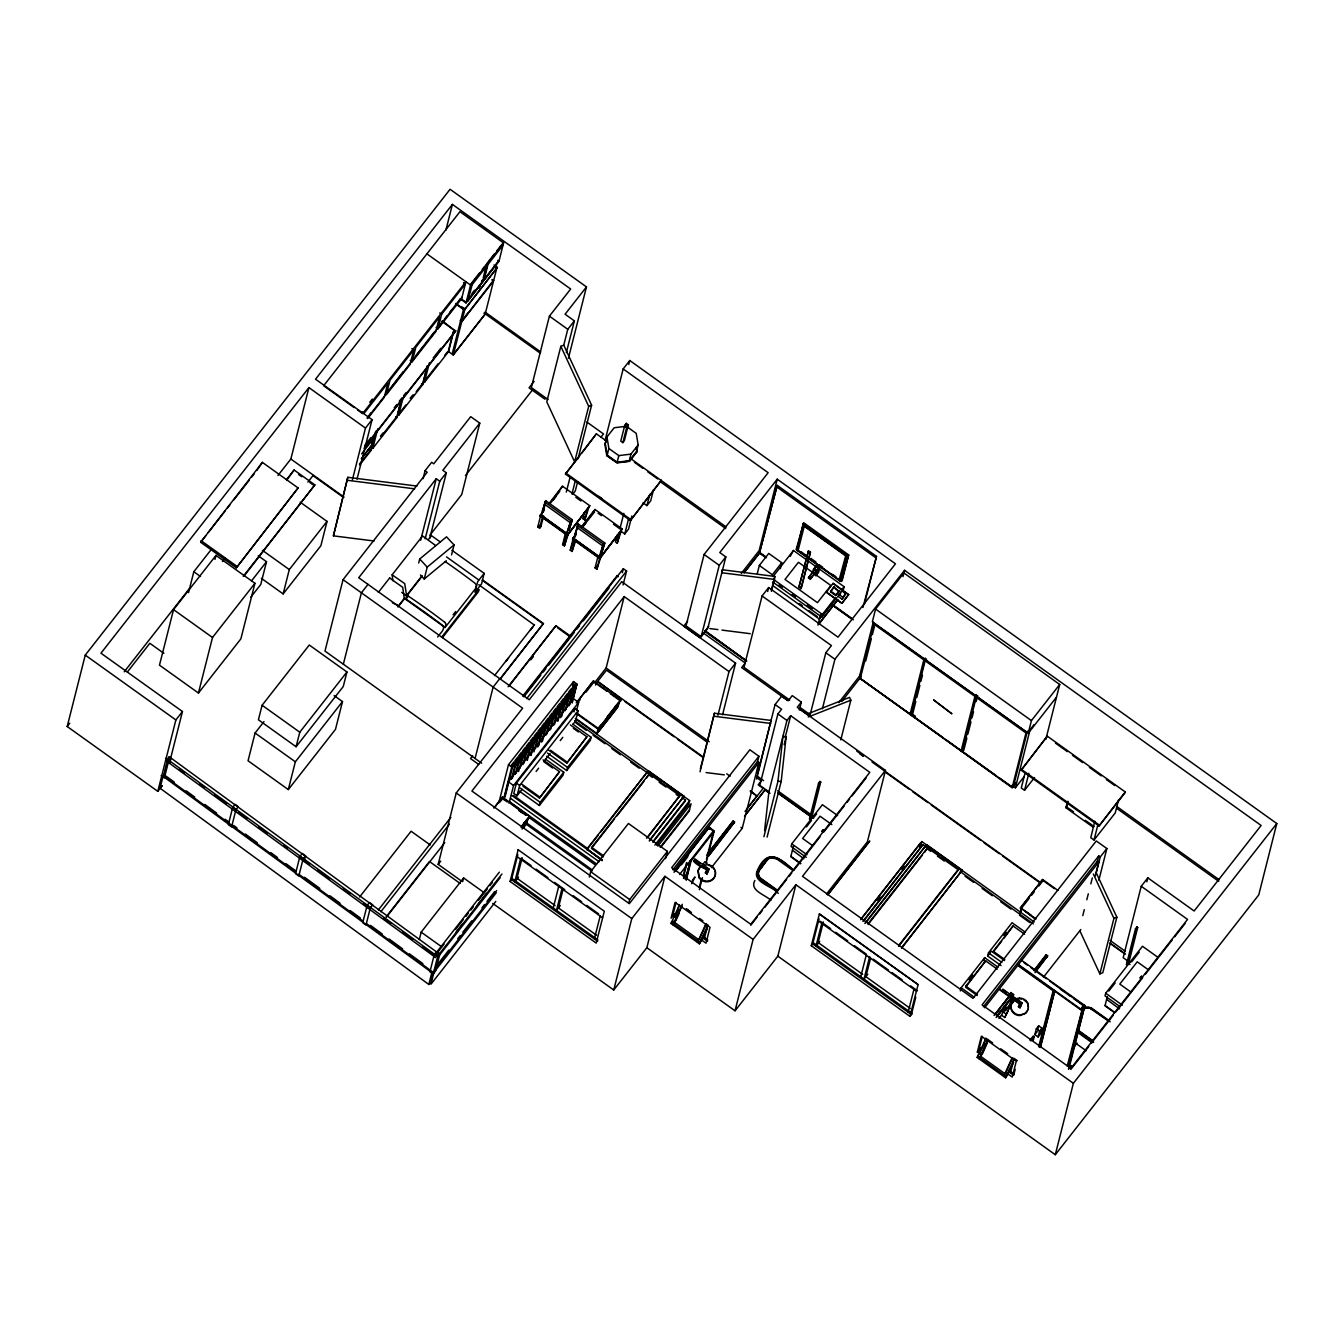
<?xml version="1.0" encoding="UTF-8"?>
<svg xmlns="http://www.w3.org/2000/svg" width="1344" height="1344" viewBox="0 0 1344 1344"><rect width="100%" height="100%" fill="white"/><g stroke="black" fill="none" stroke-linecap="round" stroke-linejoin="round"><path stroke-width="1.5" d="M1028.227 1009.411L1028.261 1004.388M374.102 541.01L333.413 535.853L347.81 477.305L416.976 486.074M333.413 535.853L347.81 477.305M700.039 771.792L714.42 713.244L771.07 720.434L756.672 778.982L757.008 775.958L763.526 780.629M774.463 579.432L774.799 576.425L722.165 569.738L721.829 572.762L774.463 579.432L771.456 591.343M764.602 830.575L768.902 791.851L786.962 720.451L790.675 715.714L869.786 772.33L750.775 924.302L671.664 867.686L758.923 756.269L749.834 749.767L629.311 903.672L471.912 791.045L624.204 596.585L729.002 671.58L717.965 715.226M763.913 836.69L777.974 781.166L782.947 736.327L786.156 736.73L781.166 781.57L767.105 837.094M389.726 578.038L402.713 587.328L404.309 598.937L397.958 607.034M435.506 545.446L422.57 535.954L392.129 574.812L392.885 580.826M162.204 785.736L157.802 791.347L67.2 726.516L85.26 655.116L450.072 189.286L586.471 286.91L568.411 358.31M173.544 609.622L159.482 665.162L198.442 693.034L240.878 638.837L254.94 583.296L215.981 555.425L173.544 609.622L212.503 637.493L198.442 693.034M200.659 542.254L262.366 462.37L298.082 487.939L236.376 567.806L200.659 542.254L205.766 535.718M188.546 592.586L193.822 571.738L211.26 549.478M214.973 559.39L215.981 555.425M157.802 791.347L175.879 719.947L182.465 711.53L100.951 653.184L308.918 387.61L365.467 428.081L352.43 479.657M430.634 982.178L428.82 984.463L160.037 788.222L163.044 776.328L164.858 774.043M167.345 759.192L166.807 761.309L169.26 756.79L438.043 953.03L436.128 955.416L167.345 759.192L169.26 756.79M167.479 760.469L163.666 775.538L295.529 871.802M164.237 774.816L167.11 763.526M169.663 763.375L171.108 757.646L168.756 760.654L164.405 777.857L161.146 775.522M170.419 759.125L182.465 711.53M262.366 462.37L256.855 470.484M236.376 567.806L298.082 487.939M277.939 475.507L290.858 459.026L308.918 387.61M258.216 555.778L266.515 561.725L260.77 584.472L250.807 597.19M244.255 575.753L314.866 484.882L294.084 470.014L287.431 479.237M261.341 578.306L283.147 593.914L289.296 569.587L327.029 521.405L300.199 502.186M232.697 807.391L228.346 824.578L231.588 826.913L235.939 809.726L238.308 806.702L235.049 804.384L232.697 807.391L235.939 809.726M263.995 721.61L255.074 733.018L248.052 760.771L288.305 789.583L335.479 729.372L342.502 701.602L334.118 695.587M262.097 705.247L258.418 719.796L296.083 746.743L343.258 686.532L346.937 671.983L309.271 645.019L262.097 705.247L299.779 732.211L296.083 746.743M327.029 521.405L320.88 545.731L283.147 593.914M357.017 479.17L372.07 419.664L315.521 379.193L452.407 204.389L570.662 289.01L549.41 316.142L531.334 387.559L548.033 399.504M375.564 431.878L371.599 447.535L372.775 448.375L396.9 417.564L401.856 397.992L399.319 401.234M359.705 464.957L371.129 450.358L372.708 444.158L371.532 443.318M362.628 456.809L372.775 443.839L374.354 437.64M376.001 431.122L374.438 437.321L361.654 453.852M386.4 393.322L403.183 371.717M372.775 448.375L377.731 428.803M288.305 789.583L295.344 761.813L342.502 701.602M429.878 535.214L461.714 494.558L479.774 423.158L470.702 416.657L433.759 463.814L431.659 462.302L425.057 470.719L427.174 472.231L343.039 579.667L324.979 651.067L481.639 763.174M400.898 400.848L397.438 414.557L398.597 415.397L422.738 384.586L427.19 366.979M413.75 349.894L410.071 364.442L386.316 394.766L389.995 380.234L413.75 349.894L411.869 348.55M398.597 415.397L403.066 397.774M412.138 361.788L415.817 347.256L439.572 316.932L435.893 331.481L412.138 361.788L410.256 360.444M445.889 230.177L452.407 204.389M343.342 664.205L361.418 592.805L368.004 584.388L529.234 699.754L621.718 581.666L735.588 663.163L722.551 714.739M299.897 856.447L295.546 873.65L298.788 875.969L303.139 858.782L305.508 855.758L302.249 853.44L299.897 856.447L303.139 858.782M427.224 365.921L423.259 381.578L424.435 382.418L448.56 351.607L453.516 332.035M424.435 382.418L429.391 362.846M436.078 327.482L437.959 328.826L441.638 314.278L465.394 283.954L463.512 282.61M438.766 327.583L441.907 322.459M304.046 861.504L305.508 855.758M459.984 299.208L460.555 299.93L459.984 299.208L449.618 312.598M448.493 350.515L453.23 331.75M442.21 320.712L455.65 331.279L363.989 448.325M460.572 320.863L452.29 353.606L453.466 354.446L485.15 313.992L483.974 313.152M461.328 321.602L460.236 320.443L461.748 321.703L493.433 281.232L492.257 280.392M455.851 304.013L464.251 310.027L497.381 267.389L494.021 264.986M461.009 299.342L466.032 302.938L470.551 285.079L503.563 242.928L459.934 211.697L323.635 385.745L354.127 407.585M448.224 351.355L453.264 354.967L464.974 308.969L463.798 308.129L460.74 320.225L461.899 321.065L493.483 280.342M467.275 300.569L469.123 296.923M423.058 478.666L425.057 470.719M466.906 299.914L468.065 300.754L472.114 284.693L487.217 265.423L486.058 264.6M479.993 284.777L479.153 288.07L480.833 283.685M483.252 277.67L486.31 265.642M468.065 300.754L483.151 281.467L487.217 265.423M482.748 279.686L483.907 280.51L487.973 264.449L503.059 245.179L501.9 244.356L496.877 250.774M445.217 561.607A227.17 71.047 38.1 0 1 456.238 569.335A227.237 71.064 38.1 0 1 474.97 583.212L476.414 585.026L475.524 588.605L445.082 627.48L405.787 599.374L406.862 595.14L422.083 575.702M420.689 540.221L436.246 478.733L439.74 481.236L425.191 538.759M418.706 562.968L419.698 559.003L446.527 536.827L454.054 544.942L451.55 554.854M496.742 268.38L485.134 314.261L453.264 354.967M497.381 267.389L464.251 310.027M483.907 280.51L498.994 261.24L503.563 242.928M429.778 538.272L446.342 472.819L442.848 470.316L479.774 423.158M420.454 574.963L424.217 579.012L427.224 567.101L454.054 544.942M367.097 905.52L362.746 922.706L365.988 925.025L370.339 907.838L372.691 904.831L369.449 902.496L367.097 905.52L370.339 907.838M445.082 627.48L445.973 623.902L444.528 622.087M560.834 346.315L546.773 401.856L574.627 461.866L588.689 406.342L560.834 346.315L563.758 345.156L567.773 329.297L574.375 320.88L565.085 314.227L586.471 286.91M566.345 352.615L574.375 320.88M462.034 881.446L438.178 864.36L456.238 792.96L522.631 708.187L343.039 579.667M419.294 939.54L421.176 932.148L463.613 877.951L483.991 892.534M475.07 758.486L493.147 687.086L499.733 678.653M548.99 503.546L562.531 486.242L589.814 505.764L567.319 535.382L540.036 515.861L544.068 509.83M543.614 515.945L540.926 526.529L539.599 528.226L537.785 526.915L540.59 515.81L567.218 534.862L564.413 545.966L562.598 544.673L565.27 534.089M545.698 500.707L542.321 511.291L545.698 500.707L572.326 519.758L568.932 530.342L572.326 519.758M545.513 502.606L541.464 515.491L566.782 533.602L570.83 520.716L566.782 533.602M543.127 512.081L545.042 504.504M539.599 528.226L542.27 517.642M434.297 954.576L429.946 971.762L433.188 974.081L435.54 971.074L439.891 953.887L436.649 951.569L434.297 954.576L437.539 956.894L433.188 974.081M428.82 984.463L431.827 972.552L163.044 776.328M431.138 980.196L433.154 972.266M562.531 486.242L552.35 500.153M630.386 520.514L661.332 480.295L630.386 520.514L565.438 474.029L596.383 433.826L606.362 440.966M462.672 881.647L463.613 877.951M566.294 492.122L570.108 477.103M534.358 625.094L478.783 584.707M578.071 458.741L591.612 405.182L563.758 345.156M571.973 493.954L575.299 480.816M577.651 481.639L575.266 491.014L572.762 494.239M500.875 678.199L543.446 623.515L482.462 579.886M564.362 541.212L566.597 532.392M498.792 802.973L508.469 764.702L573.552 681.593L576.811 683.911L573.233 698.023M567.319 535.382L589.814 505.764M568.411 533.686L564.413 545.966M494.894 807.19L502.454 797.093L529.738 816.614L522.178 826.711M503.563 799.26L511.728 767.021L576.811 683.911M503.866 799.646L508.368 781.805L573.451 698.695L578.642 702.408L576.626 710.338M596.383 433.826L582.053 452.827M505.058 796.942L508.116 784.862M509.141 780.83L512.702 766.718L515.542 763.106L513.912 761.947L511.09 765.559L512.702 766.718M511.459 779.234L515.542 763.106M515.642 764.03L573.787 689.405L575.081 690.346L516.936 764.954L515.642 764.03L520.8 757.445M581.465 526.781L595.006 509.477L622.272 528.998L599.777 558.617L572.51 539.112L575.316 534.643M512.45 777.958L516.533 761.846L519.372 758.218L517.759 757.058L514.92 760.687L516.533 761.846M575.635 540.943L572.074 551.46L570.259 550.166L573.065 539.045L575.618 535.786M604.8 542.993L601.406 553.577L604.8 542.993L578.172 523.942L574.795 534.526L575.837 533.198M573.367 541.414L570.259 550.166M600.415 555.324L603.288 543.95L599.239 556.836L573.922 538.726L577.97 525.84M576.778 529.502L578.172 523.942M515.29 774.329L519.372 758.218M576.055 533.417L573.922 538.726M572.074 551.46L574.745 540.876M516.281 773.069L520.363 756.941L523.186 753.329L521.573 752.186L518.75 755.798L520.363 756.941M509.04 803.359L513.559 785.501L578.642 702.408M518.599 771.473L523.186 753.329M571.049 636.518L555.929 625.699L509.174 685.927M567.084 535.399L588.907 507.158L584.774 519.96L582.96 518.65L584.758 511.594M572.964 724.349L575.518 721.09L578.122 710.791L574.879 708.456L516.398 783.132L513.778 793.447L517.037 795.782L522.11 789.281M520.111 768.163L524.194 752.052L527.016 748.44L525.403 747.281L522.581 750.893L524.194 752.052M522.95 764.568L526.512 750.456M584.774 519.96L587.462 509.376M1055.292 1154.714L1073.369 1083.314L795.9 884.755L777.84 956.155L1055.292 1154.714L1258.74 894.936L1276.8 823.536L629.765 360.511L623.162 368.945L605.102 440.345L607.303 437.539M523.942 763.291L528.024 747.18L530.846 743.568L529.234 742.409L526.394 746.021L528.024 747.18M606.95 436.968L605.287 443.57L607.202 455.112L617.131 462.218L629.261 460.723L636.468 451.517L638.148 444.914L636.233 433.373L626.304 426.266L614.174 427.745L606.95 436.968L608.882 448.51L607.202 455.112M517.037 795.782L519.641 785.467L578.122 710.791M526.764 759.679L530.326 745.584M527.268 760.418L531.854 742.274L534.677 738.662L533.064 737.503L530.242 741.115L531.854 742.274M628.757 364.476L629.765 360.511M530.594 754.79L534.677 738.662M531.082 755.53L535.164 739.418M636.955 451.584L629.462 461.345L616.963 462.874L606.749 455.549L617.03 462.605L629.53 461.076L636.955 451.584L636.3 447.619M595.006 509.477L587.294 520.246M533.921 751.901L538.507 733.774L536.894 732.614L534.055 736.243L535.668 737.402L538.507 733.774M594.636 511.879L583.279 526.008M535.433 748.625L539.498 732.497L542.338 728.885L540.708 727.742L537.886 731.354L539.498 732.497M537.751 747.029L542.338 728.885M538.742 745.735L543.346 727.608L546.168 723.996L544.555 722.837L541.716 726.449L543.346 727.608M541.582 742.123L546.168 723.996M542.573 740.863L547.159 722.736L549.982 719.124L548.369 717.965L545.546 721.577L547.159 722.736M545.899 735.235L549.478 721.14M624.775 425.292L620.76 441.151L622.843 442.63L624.355 440.714L628.354 424.838L626.287 423.36L624.775 425.292L626.858 426.77L622.843 442.63M546.907 733.958L550.99 717.83L553.812 714.218L552.199 713.059L549.377 716.671L550.99 717.83M518.112 849.727L604.313 911.232L596.198 943.085L510.082 881.462L518.196 849.61M625.279 427.325L626.287 423.36M517.843 854.532L511.493 879.665L597.61 941.287M617.131 462.218L618.811 455.616L608.882 448.51M525.806 824.611L523.169 828.19M549.746 730.346L553.812 714.218M526.68 823.351L528.427 817.404L522.194 825.384M550.738 729.07L554.82 712.958L557.659 709.33L556.03 708.17L553.19 711.799L554.82 712.958M553.577 725.441L557.659 709.33M554.568 724.181L558.65 708.053L561.473 704.441L559.86 703.298L557.038 706.91L558.65 708.053M520.598 858.799L514.735 881.983L518.498 877.162M600.886 556.937L596.887 569.218L595.073 567.907L597.744 557.34M522.161 857.64L516.953 878.254L555.139 905.587M557.39 720.569L561.473 704.441M557.894 721.291L562.481 703.164L565.303 699.552L563.69 698.393L560.868 702.005L562.481 703.164M596.887 569.218L599.693 558.096L621.382 530.393L617.249 543.194L615.434 541.901L617.232 534.845M522.934 786.223L539.465 798.05L559.541 771.708L543.01 759.881M560.717 717.679L564.799 701.568M561.708 716.419L566.294 698.292L569.134 694.68L567.521 693.521L564.682 697.133L566.294 698.292M519.338 791.162L539.364 805.493L540.17 802.318L563.758 772.212L545.395 759.074M565.051 710.791L569.134 694.68M566.059 709.514L570.142 693.386L572.964 689.774L571.351 688.615L568.512 692.227L570.142 693.386M629.261 460.723L630.941 454.121L638.148 444.914M572.544 685.625L573.552 681.593M568.882 705.902L572.964 689.774M569.873 704.626L573.955 688.514L576.794 684.886L575.182 683.726L572.342 687.355L573.955 688.514M572.208 703.013L576.794 684.886M616.762 540.204L617.652 536.676M620.038 528.36L623.834 513.341M574.006 711.9L574.879 708.456M559.541 771.708L539.465 798.05M617.249 543.194L619.937 532.61M622.272 528.998L599.558 558.634M563.758 772.212L562.951 775.387L539.364 805.493M548.638 750.12L566.815 763.14L586.891 736.781L570.377 724.954M620.861 531.166L624.758 533.954L628.555 518.935M546.689 756.235L566.714 770.566L567.521 767.407L591.108 737.285L572.746 724.147M631.848 515.995L628.522 529.133L624.758 533.954M618.223 576.307L617.182 575.568L618.089 576.845M576.257 713.479L598.416 729.338L620.743 700.392L593.477 680.87L577.298 701.971M622.339 572.662L623.347 568.697L626.59 571.032L623.078 584.909M703.03 756.857L598.097 681.761L621.65 699.25M586.891 736.781L566.815 763.14M643.037 502.841L646.918 505.63L649.774 494.374M594.518 682.819L606.127 667.985L624.204 596.585M653.554 489.552L650.698 500.808L646.918 505.63M591.108 737.285L590.302 740.46L566.714 770.566M575.803 718.469L596.887 733.555L598.231 728.28L600.734 725.088M553.258 907.99L558.936 885.511M597.895 732.413L599.004 728.045L618.811 702.744L617.719 707.112M598.903 731.27L616.829 708.389M562.195 887.83L556.5 910.308L560.28 905.503M563.119 889.174L558.382 907.906L596.568 935.239M619.45 701.165L618.122 706.457L596.887 733.555M602.078 860.714L586.975 848.954L648.295 770.666L683.995 796.219L649.303 841.058M647.556 837.598L679.778 795.715L649.27 773.875L591.73 847.358L591.461 848.417L603.338 856.901M589.31 877.078L590.688 871.668L628.421 823.486L667.397 851.374L665.566 858.598M594.35 938.969L600.23 915.768M600.835 831.818L648.295 770.666M623.162 368.945L768.146 472.685L704.105 554.467L686.028 625.867L701.182 636.72L707.784 628.286L725.844 556.886L719.779 552.552L777.218 479.186L895.474 563.808L838.018 637.174L768.667 587.546L762.082 595.963L744.005 667.363L789.684 700.039M646.447 778.21L649.27 773.875M628.74 903.168L629.664 899.556L667.397 851.374M701.182 636.72L719.242 565.32L725.844 556.886M492.71 903.403L613.738 990.007L631.798 918.59L664.927 876.305L753.11 939.406L735.034 1010.806L646.85 947.705L664.927 876.305M705.146 630.924L746.542 660.878L705.146 630.924L708.742 626.321M682.046 797.647L685.457 800.083L685.188 801.142L652.882 842.386M575.316 718.754L689.674 800.587L688.8 804.031L656.561 845.208M700.375 768.785L714.42 713.244M777.218 479.186L759.158 550.586L741.283 573.418M744.19 572.796L759.662 552.854L744.022 572.544M766.332 557.222L759.595 552.401L777.218 485.352L876.506 556.399L864.377 604.296M777.218 485.352L759.595 552.401M757.344 573.317L759.326 565.454L768.751 553.426L781.754 562.716L780.259 568.613M672.571 916.306L676.082 902.412M683.491 874.692L686.532 862.663M683.508 877.061L687.07 863.033M685.154 879.228L690.766 859.858L689.741 863.873M677.326 912.677L679.342 904.73M686.179 877.598L690.43 860.664L686.398 879.094M686.213 880.286L691.286 860.227M767.659 591.511L768.667 587.546M675.125 871.315L709.212 827.383L713.681 830.575L706.44 859.236M771.288 590.302L774.799 576.425M699.334 887.292L701.366 879.278M699.35 889.678L702.391 877.649M705.953 863.621L714.067 831.55L709.061 827.971M706.961 855.137L708.389 856.162L734.597 821.99L733.169 820.966L707.23 854.078L708.658 855.103M694.781 858.866L708.994 869.03L706.944 874.037L705.382 872.911L707.414 867.922M706.944 874.037L708.994 869.03M843.444 589.361L844.116 586.723L793.464 550.469L790.238 556.382M796.286 549.209L803.611 522.682L848.686 554.938L842.251 580.322L841.361 581.465L796.286 549.209L797.177 548.066M841.159 579.869L840.269 581.246L796.706 550.066L803.107 524.63M797.412 549.175L796.706 550.066M798.622 544.639L801.612 532.577M798.067 550.603L804.233 526.277M709.43 851.978L733.169 820.966M704.239 938.952L707.75 925.075M708.389 856.162L734.597 821.99M798.89 587.261L808.483 550.838L810.432 552.233L801.394 587.933L800.839 588.655L798.89 587.261L808.483 550.838M800.839 588.655L810.432 552.233M756.907 764.198L758.923 756.269M711.413 867.636L742.241 828.29L758.89 762.434L757.596 761.51L672.84 869.736M757.512 773.976L775.085 704.558L781.67 696.142L788.189 700.795L792.238 695.621L801.326 702.122L799.31 710.052M816.06 571.771L810.281 579.146L808.466 577.853L815.59 568.26M810.281 579.146L817.404 569.554M812.482 573.182L813.506 569.167L816.043 565.925L819.538 568.428L818.53 572.443L815.976 575.686L813.658 574.022M750.422 790.759L757.058 796.135L750.288 791.297M814.279 569.066L816.262 566.261L814.279 569.066L816.883 570.931L818.866 568.126L816.883 570.931M775.085 704.558L781.603 709.229L777.89 713.95L759.83 785.366L768.902 791.851M815.976 575.686L817.001 571.67L819.538 568.428M746.995 813.103L765.106 789.785L744.492 816.11M785.148 737.537L790.675 715.714M784.14 744.66L786.156 736.73M820.529 614.762L817.925 625.078L837.883 599.592L819.084 623.801M826.375 592.2L841.966 603.338L826.375 592.2L833.078 583.363L848.669 594.518L841.966 603.338M772.783 582.036L821.755 617.064L822.427 614.426L835.178 598.13M830.491 591.864L834.002 586.841L838.992 591.36L835.699 595.577L830.491 591.864L834.002 586.841M833.078 583.363L848.568 594.922M839.11 579.97L845.964 554.736M835.699 595.577L839.194 590.554M840.269 581.246L847.325 555.274L803.762 524.093L802.956 525.37L846.602 556.433L847.308 555.526M840.974 580.339L846.804 557.558M841.361 581.465L848.686 554.938M838.118 596.35L841.478 590.638L845.376 593.41L844.838 595.526L842.016 599.138L838.118 596.35L840.941 592.738M810.281 714.218L825.838 652.73L831.432 645.59L762.082 595.963M842.016 599.138L845.376 593.41M822.377 708.809L834.91 659.232L904.562 570.31L1261.126 825.468L1194.144 910.997L1147.826 877.85L1141.241 886.267L1123.164 957.684L1129.783 962.405M837.614 815.573L822.41 804.703L791.767 843.847L791.095 846.502L806.282 857.371M793.481 846.048L790.793 856.682L800.654 863.755M809.508 818.966L818.53 783.266L819.941 781.452L820.73 782.006L811.692 817.706L810.281 819.521L809.508 818.966L810.919 817.152L811.692 817.706M862.932 607.488L876.506 556.399M810.281 819.521L819.941 781.452M840.79 739.872L850.836 700.207L849.526 697.385L806.971 714.185M875.582 609.084L872.374 621.734L1028.227 733.253L1056.518 697.116L1059.71 684.482L903.874 572.964L875.582 609.084L1031.419 720.619L1028.227 733.253M859.522 676.301L873.214 622.238M1015.812 782.813L1012.15 787.702L860.21 678.518L1012.166 787.265L1015.896 782.494M860.194 678.972L874.054 624.221L923.832 659.854L909.989 714.605L911.4 712.79L924.739 660.072M865.721 660.946L871.349 638.635M872.39 634.586L874.44 626.472M902.966 576.576L904.562 570.31M811.289 945.739L819.42 913.886L918.103 984.514L909.972 1016.366L811.289 945.739L813.49 942.934M819.067 918.826L812.7 943.942L911.383 1014.569L915.785 997.164M815.942 946.26L821.822 923.076M823.385 921.934L818.177 942.53L862.646 974.366M801.326 702.122L797.278 707.297L885.461 770.398L867.384 841.814L826.543 893.962M911.282 715.529L925.142 660.794L926.554 658.98M912.71 713.731L915.785 701.568M916.81 697.502L919.884 685.339M920.909 681.29L922.454 675.209M860.765 976.769L866.443 954.29L854.465 945.706M869.686 956.609L864.007 979.087L867.77 974.266M870.626 957.953L865.889 976.685L910.358 1008.504M919.582 846.905L920.606 842.856L861.521 918.305M920.976 844.99L921.833 841.562L1034.191 921.967M926.218 847.207L922.824 844.771L863.89 920.724M865.906 922.622L926.57 844.62L962.27 870.173L901.622 948.175M924.706 852.18L927.545 847.829L958.054 869.669L957.785 870.727L898.548 946.378M976.332 694.613L962.472 749.347L961.061 751.162L974.921 696.41L925.142 660.794M962.371 752.086L976.214 697.334L977.642 695.537L976.097 701.618M963.782 750.288L966.857 738.108M967.882 734.059L970.973 721.896M971.998 717.847L973.526 711.766M908.141 1012.234L914.004 989.05M960.322 990.948L961.128 987.773L984.698 957.667L998.054 967.226M1012.15 787.702L1025.993 732.967L976.214 697.334M1012.721 787.483L1013.258 785.366M1013.561 785.904L1027.404 731.153M872.945 622.574L1027.572 732.799M1011.982 785.4L1015.375 787.819L1029.554 731.758M977.172 995.501L965.614 987.218L965.882 986.16L985.69 960.876L997.248 969.158M1021.121 770.23L1047.295 736.176L1125.214 791.935L1124.978 792.859L1099.039 825.972L1021.121 770.23L1047.295 736.176M1025.119 772.85L1021.289 787.97L1024.548 790.306L1034.527 777.538M1024.548 790.306L1028.849 773.287M983.909 960.842L984.698 957.667M985.69 960.876L965.614 987.218M1001.028 965.58L987.672 956.021L988.478 952.846L1012.066 922.723L1025.422 932.282M1045.8 739.486L1056.434 697.435M1004.522 960.574L992.964 952.291L993.233 951.25L1013.04 925.949L1024.615 934.214M980.683 1054.469L977.357 1052.083L981.372 1036.224L1016.282 1061.206L1012.267 1077.065L1007.278 1073.503M978.768 1050.286L982.279 1036.409M1013.04 925.949L1004.102 938.062M984.026 1044.674L985.522 1038.727M1035.636 919.414L1020.466 907.771L1042.625 879.48L1057.963 890.45M1020.062 913.584L1021.406 908.292L1029.235 898.296M1020.684 912.156L1021.793 907.788M1001.515 1015.174L1004.808 1008.454L1008.05 1010.772L1004.758 1017.492L1001.515 1015.174L998.962 1018.416M1003.867 1012.15L1004.808 1008.454M1004.758 1017.492L1008.05 1010.772M1005.883 1006.992L1008.79 1009.075L1011.494 998.424M1010.671 992.443L1013.594 994.543L1010.453 1006.975L1008.79 1009.075M1020.298 908.426L1042.625 879.48M1093.982 826.392L1093.277 827.299L1066.01 807.778L1067.539 801.73M1067.976 801.259L1066.548 806.921L1073.537 811.759M1067.741 802.838L1066.01 807.778M1002.809 989.083L1022.045 1002.842L1020.029 1007.832L1018.45 1006.706L1020.482 1001.717M1020.029 1007.832L1022.045 1002.842M1021.121 1002.893L1019.995 1004.338L999.852 989.923M1010.436 1072.949L1013.947 1059.055M1015.19 1069.32L1013.678 1075.267L1008.689 1071.706M1034.846 970.015L1046.22 954.761L1047.665 955.786L1035.048 972.619M1029.924 1040.206L1033.234 1035.989L1034.208 1036.694L1033.267 1040.39L1032.293 1039.702M1034.863 1034.645L1036.325 1028.815L1038.694 1025.808L1041.936 1028.126L1040.458 1033.956L1038.106 1036.963L1034.863 1034.645L1037.215 1031.621M1037.702 1029.689L1038.694 1025.808M1038.106 1036.963L1039.584 1031.15L1041.936 1028.126M1094.806 821.234L1090.774 837.698L1094.033 840.017L1115.251 812.918L1118.594 799.68M1038.727 1046.522L1053.326 989.89L1054.754 990.914L1040.558 1047.06M1039.315 1047.228L1053.898 990.595L1051.882 998.609M1039.702 1046.724L1042.742 1034.695M1043.75 1030.697L1046.808 1018.668M1047.816 1014.653L1050.857 1002.624M1040.172 1047.547L1054.754 990.914M1094.033 840.017L1097.846 824.897M1099.039 825.972L1125.214 791.935M1082.777 915.634L1084.289 909.686M1086.792 899.774L1088.304 893.81M1090.807 883.898L1092.319 877.951M1096.754 863.806L1098.754 855.876L1100.266 856.951L1095.746 874.81M1095.209 876.002L1098.737 862.042L1097.443 861.101L983.321 1006.824M1098.838 880.27L1106.868 848.534L1096.267 840.958L973.006 998.357L802.502 876.338L885.461 770.398M1080.576 1009.68L1083.986 1004.942L1080.576 1009.68L1017.391 964.471M1067.203 1066.061L1083.449 1004.606M1068.043 1066.397L1083.264 1006.253M1068.631 1067.086L1084.877 1005.631L1020.886 959.784M1069.152 1067.774L1084.877 1005.631M1071.017 1065.54L1068.53 1068.514M1096.25 872.827L1116.864 917.213L1102.802 972.754L1099.862 973.896L1113.924 918.372L1093.327 873.986M1157.486 957.012L1142.484 946.26L1105.692 993.233L1105.02 995.887L1120.039 1006.622M1107.338 996.576L1105.003 1005.816L1114.73 1012.771M1146.835 881.815L1147.826 877.85M1126.608 962.388L1130.018 964.488M1126.474 964.454L1135.512 928.754L1136.923 926.94L1137.696 927.494L1128.674 963.194L1127.263 965.009L1126.474 964.454L1127.902 962.64L1128.674 963.194M1127.263 965.009L1136.923 926.94M1028.395 1008.739L1026.043 1013.158L1019.861 1015.594A8.921 8.4 14.2 0 1 1012.099 1011.394A8.702 8.198 14.2 0 1 1011.058 1005.06L1015.207 999.298A8.702 8.198 14.2 0 1 1019.575 998.172M707.465 928.25L699.418 943.807L671.009 923.462L679.493 904.764M674.806 917.263L678.199 909.787M682.282 904.294L672.958 924.857L675.058 922.404M681.962 906.108L674.57 922.387L699.082 939.943L706.474 923.647M675.898 920.522L679.291 913.046M697.469 942.413L705.953 923.714M699.418 943.807L707.902 925.109M1013.662 1062.23L1005.614 1077.787L977.189 1057.459L985.69 1038.761M984.396 1043.767L977.189 1057.459M979.138 1058.854L987.638 1040.155M988.142 1040.088L980.75 1056.384L1005.278 1073.923L1012.67 1057.644M982.094 1054.519L987.185 1043.297M1003.666 1076.393L1012.15 1057.694M1005.614 1077.787L1014.098 1059.089M757.411 872.038L768.146 858.329L774.245 857.59M754.891 880.471C749.045 890.618 765.929 895.037 770.851 900.362M484.176 573.367L477.708 581.633L474.97 592.267L481.572 583.85L484.176 573.367L451.937 550.301M428.266 539.616L431.592 535.735L440.059 541.8M208.32 532.459L224.918 511.258M227.472 507.998L230.026 504.739M233.856 499.85L249.194 480.278M251.748 477.002L254.302 473.743M67.2 726.516L69.787 723.206M124.219 671.815L190.092 587.681M127.31 672.067L149.856 643.289L163.884 653.335M222.466 561.456L225.019 558.197M286.406 479.808L294.084 470.014M369.785 402.276L372.288 399.084M307.894 482.093L312.984 475.591L342.25 496.524M479.774 272.63L470.971 283.87L472.114 284.693M482.278 269.405L484.798 266.196M494.357 253.999L486.814 263.626L487.973 264.449M367.013 418.085L370.927 412.91M416.086 355.438L434.146 332.186M444.478 319.166L447.048 315.89M243.247 576.341L314.866 484.882M367.735 417.547L388.382 391.171M392.263 386.215L423.242 346.651M425.83 343.358L428.417 340.066M430.987 336.756L452.945 308.734M459.396 300.485L461.983 297.192M367.651 418.555L384.25 397.421L387.929 382.872L364.174 413.213L362.292 411.869M437.959 328.826L461.714 298.502L465.881 281.753L362.594 413.633L357.521 410.004M365.467 428.081L372.07 419.664M471.929 293.496L474.449 290.287M481.505 281.282L484.008 278.107M499.195 260.198L466.183 302.35L461.143 298.754M466.032 302.938L499.044 260.786M251.58 580.81L266.515 561.725M212.503 637.493L254.94 583.296M465.259 316.378L467.83 313.102M364.577 445.704L370.927 437.606M394.229 407.719L396.782 404.477M403.553 395.825L406.09 392.582M433.188 357.974L440.815 348.247M365.484 445.889L455.851 330.473M361.267 458.758L372.708 444.158M380.503 436.178L383.04 432.936M410.138 398.345L412.675 395.102M359.402 464.268L373.598 446.124M381.36 436.229L405.888 404.914M411.046 398.311L413.633 395.018M416.203 391.726L438.161 363.703M444.612 355.454L447.199 352.162M436.246 478.733L358.714 577.735L368.004 584.388M439.74 481.236L446.342 472.819M534.106 381.394L529.066 387.828L545.009 399.235M465.444 475.541L532.308 390.146M378.353 592.402L389.76 577.836M398.16 606.245L404.51 598.147A227.17 71.047 38.1 0 1 442.26 625.162C446.628 628.538 439.169 634.15 437.64 636.972M299.779 732.211L346.937 671.983M401.789 592.435L406.661 595.93L421.882 576.492M405.787 599.374L408.324 596.131M453.113 614.779L455.666 611.52M565.438 474.029L579.499 456.086M441.672 637.174L479.002 589.512L478.464 591.629L442.428 637.644M601.104 436.985L603.49 433.927L586.858 422.033M540.036 515.861L543.732 511.157M550.805 502.774L559.742 491.366M553.224 500.052L555.778 496.793M537.785 526.915L539.112 525.218L540.926 526.529M607.303 440.227L604.766 443.654L606.749 455.549M626.858 426.77L628.354 424.838M562.598 544.673L563.926 542.976M582.96 518.65L584.287 516.97M572.51 539.112L576.206 534.391M582.355 526.529L584.825 523.387M583.145 526.546L585.698 523.286M494.525 675.595L534.492 624.574M505.999 661.315L508.57 658.022M530.494 630.034L533.064 626.741M499.716 679.358L543.446 623.515M595.073 567.907L596.4 566.21M508.082 686.784L555.929 625.699M530.796 659.887L533.35 656.628M359.638 896.952L411.096 831.247L430.282 844.973M472.651 755.798L470.501 758.57L478.699 764.434M617.182 575.568L522.85 696.007L523.891 696.763L540.691 675.31M523.438 696.276L623.347 568.697M543.278 672.017L545.866 668.707M548.453 665.414L574.291 632.419M576.878 629.11L579.449 625.817M583.33 620.861L609.168 587.866M526.68 698.611L626.59 571.032M378.37 909.955L450.862 817.387M380.856 911.736L449.45 824.124M386.114 916.894L429.475 861.504L460.118 883.428M386.518 917.011L444.78 842.638M527.234 749.213L549.158 721.224M551.729 717.931L554.316 714.638M556.886 711.346L573.653 689.942L574.946 690.883L516.936 764.954M438.178 864.36L440.731 861.101M493.836 808.097L502.454 797.093M576.24 702.878L593.477 680.87M499.968 802.015L502.471 798.84M577.601 702.862L580.07 699.686M586.001 692.16L593.494 682.601M596.198 683.29L606.497 670.152L706.894 741.989M595.51 685.07L598.097 681.761M536.105 771.422L538.642 768.18M543.732 761.678L550.082 753.564M560.263 740.578L562.8 737.335M606.967 717.108L618.206 702.761M525.319 822.142L527.789 818.983M521.119 827.618L529.738 816.614M620.743 700.392L598.584 728.683L576.425 712.824M522.094 829.063L527.083 822.696M687.607 621.247L683.76 626.153L699.703 637.56L703.298 632.974L745.265 663.012L741.686 667.598L787.399 700.308M499.33 872.172L435.792 953.299L438.396 955.164L501.934 874.02M437.791 952.174L444.158 944.059M455.582 929.46L463.21 919.716M465.763 916.474L468.3 913.231M470.837 909.972L473.374 906.73M478.464 900.245L487.351 888.888M489.905 885.646L492.442 882.386M456.002 932.282L462.37 924.168M476.347 906.326L486.511 893.34M437.539 956.894L439.891 953.887M439.118 955.651L500.119 877.766M438.698 963.026L448.879 950.04M457.766 938.683L460.303 935.441M462.857 932.198L471.744 920.842M481.908 907.855L484.462 904.613M486.998 901.37L494.626 891.626M434.398 970.082L496.675 890.568M496.255 892.786L433.978 972.3L430.97 984.211L495.785 901.438M510.082 881.462L512.266 878.657M781.754 562.716L772.33 574.762L759.326 565.454M773.052 576.542L793.464 550.469M586.774 849.761L598.282 835.078M729.002 671.58L735.588 663.163M592.738 846.77L614.477 819.017M617.03 815.758L643.894 781.469M808.466 577.853L814.246 570.461M646.531 838.169L679.778 795.715M841.562 589.982L844.116 586.723M831.936 603.053L819.42 619.164L772.867 585.648M821.755 617.064L837.06 597.509M649.505 840.269L683.995 796.219M653.15 841.327L685.457 800.083M842.066 602.952L848.669 594.518M654.847 845.057L689.674 800.587M657.854 846.132L691.034 803.762L689.17 811.171L661.097 847.022M660.156 847.325L689.506 809.844M674.134 870.66L758.89 762.434M673.999 872.34L709.212 827.383M675.713 871.046L688.565 854.633M681.391 864.847L687.809 856.649M679.594 874.507L713.681 830.575M690.95 861.05L714.067 831.55M683.474 878.472L687.204 873.701M684.65 877.229L687.204 873.986M746.928 808.702L757.193 795.614M745.03 811.474L763.123 788.374L758.184 784.829L761.258 780.898L757.025 777.874M705.382 872.911L706.524 871.466M613.738 990.007L646.85 947.705M838.774 702.643L860.698 674.638M674.47 913.886L671.093 918.187L675.108 902.328L710.018 927.31L706.003 943.186L701.014 939.607M841.663 701.551L861.034 676.822M820.73 782.006L819.302 783.821L818.53 783.266M767.558 859.589L759.595 869.77A6.619 6.233 14.2 0 0 761.057 878.522L777.622 890.366M923.832 659.854L925.26 658.056M806.417 826.93L811.524 820.394M814.078 817.135L816.631 813.876M750.708 925.327L757.126 917.146M759.696 913.87L762.266 910.594M764.837 907.318L786.643 879.446M789.214 876.17L791.784 872.894M794.338 869.618L820.008 836.858M823.855 831.936L844.385 805.711M846.955 802.435L849.526 799.159M852.096 795.883L866.208 777.857M753.11 939.406L795.9 884.755M735.034 1010.806L777.84 956.155M827.551 894.902L869.77 840.991L828.71 893.794M817.202 944.664L819.722 941.438M860.681 919.666L921.833 841.562M877.649 900.312L880.202 897.07M901.858 869.4L904.411 866.141M862.882 921.295L922.824 844.771M864.83 923.462L926.57 844.62M868.291 923.479L927.545 847.829M868.039 924.538L922.135 855.456M1031.419 720.619L1059.71 684.482M1027.488 733.169L1034.006 724.584M1015.375 787.819L1024.33 776.378M898.817 945.319L958.054 869.669M901.824 947.369L962.27 870.173M909.972 1016.366L912.173 1013.561M1031.705 895.138L1034.174 891.979M1038.878 885.982L1042.625 881.194M969.007 979.86L972.737 975.106M987.672 956.021L991.402 951.266M1003.817 935.424L1006.303 932.249M992.964 952.291L1001.633 941.237M1098.754 855.876L982.094 1004.858L1070.882 1068.396L1187.542 919.414L1141.241 886.267M1100.266 856.951L1106.868 848.534M984.631 1007.748L1098.737 862.042M994.056 1015.442L1011.478 993.199M995.182 1014.266L1010.436 994.778L1002.607 1005.312M996.257 1013.426L1000.07 1008.554M997.248 1015.258L1013.426 994.577M1011.931 996.643L1013.594 994.543M996.122 1017.475L1011.377 997.987M997.198 1016.635L1012.452 997.164M1033.872 970.536L1046.22 954.761M1035.3 971.561L1047.665 955.786M1003.951 1012.049L1010.167 1004.102M1011.881 1003.01L1013.225 1001.297M977.357 1052.083L980.65 1047.883M1018.45 1006.706L1019.575 1005.262M1043.616 977.004L1080.794 929.527M1027.572 1010.738L1024.414 1013.813L1020.029 1014.922A8.921 8.4 14.2 0 1 1012.284 1010.705A8.702 8.198 14.2 0 1 1011.226 1004.371M1030.898 1040.911L1034.208 1036.694M1137.696 927.494L1136.285 929.309L1135.512 928.754M1108.834 991.032L1115.167 982.934M1131.665 961.867L1139.275 952.157M1073.234 1048.018L1076.998 1043.062M1068.53 1069.253L1071.101 1065.994M1070.815 1069.438L1088.774 1046.489M1091.345 1043.213L1113.151 1015.375M1115.722 1012.099L1142.669 977.693M1145.222 974.417L1172.17 940.01M1174.74 936.734L1185.005 923.63M1073.369 1083.314L1276.8 823.536M160.037 788.222L161.851 785.938M671.009 923.462L673.109 921.01M702.089 940.111L699.989 942.564L671.563 922.236M1008.286 1074.091L1006.169 1076.561L977.76 1056.216M424.217 579.012L446.309 560.75M1083.516 1008.151L1089.614 1007.378L1110.211 1021.826M1083.382 1008.672L1085.263 1007.815M702.122 865.502L708.809 864.662A8.904 8.383 14.2 0 1 715.344 874.944A8.904 8.383 14.2 0 1 699.149 876.926M701.954 866.191L704.054 865.351M588.689 406.342L591.612 405.182M808.282 716.99L850.836 700.207M1113.924 918.372L1116.864 917.213M392.129 574.812L404.695 583.598L406.661 595.93M770.767 857.808L776.664 858.866M618.811 455.616L630.941 454.121M1085.062 1006.891L1091.546 1008.05L1109.119 1020.634M347.474 480.312L414.607 488.83M709.8 628.555L717.898 629.58M721.946 630.101L750.288 633.696M714.084 716.251L770.734 723.442M777.974 781.166L781.166 781.57M706.104 772.565L724.315 774.866M392.347 602.801L397.471 605.102M776.765 858.463C768.516 853.255 763.812 865.62 759.494 870.156A6.619 6.233 14.2 0 0 760.956 878.909L777.521 890.77M1089.48 1007.916L1108.447 1021.037M497.767 260.35L498.994 261.24M495.482 267.658L496.658 268.498M549.41 316.142L567.773 329.297M492.307 279.502L493.584 280.61L492.223 279.804M776.261 486.562L875.549 557.609M481.992 280.644L483.151 281.467M426.922 253.865L470.551 285.079M802.704 523.824L847.778 556.08M803.057 525L846.619 556.164M485.016 312.06L540.758 351.96M484.495 313.303L540.322 353.237M807.912 551.561L809.861 552.955M461.513 306.667L464.873 309.07M455.969 303.542L464.369 309.557M810.919 558.382L815.942 561.994M800.772 551.561L807.475 556.366M819.202 564.749L822.545 567.151M832.591 574.342L835.951 576.744M796.807 549.696L840.37 580.877M814.38 568.68L816.984 570.545M813.506 569.167L817.001 571.67M1055.527 743.165L1067.388 751.649M1072.462 755.294L1082.626 762.569M1089.413 767.407L1101.257 775.891M1106.347 779.537L1114.814 785.585M813.053 572.729L798.437 562.279L784.997 579.449L817.454 602.666L830.894 585.514L816.295 575.047M835.094 588.571L838.992 591.36M838.656 594.233L842.537 597.022M830.693 591.058L835.884 594.787M439.757 312.934L441.638 314.278M808.651 577.114L810.466 578.407M442.008 321.518L453.953 330.053M630.689 458.64L726.197 526.999M1116.814 806.518L1219.176 879.766M634.418 462.286L642.734 468.25M647.741 471.811L657.72 478.968M831.97 604.195L852.163 618.643M661.114 482.311L725.71 528.545M759.511 552.737L766.466 557.726M831.869 604.514L853.322 619.87M1116.578 808.248L1218.672 881.311M759.595 553.14L764.702 556.802M832.81 605.539L851.542 618.946M799.445 586.538L801.394 587.933M773.455 579.382L822.427 614.426M778.932 584.993L782.258 587.378M792.238 594.518L795.564 596.904M807.223 605.237L812.213 608.815M799.075 603.54L802.385 605.892M808.987 610.63L817.236 616.526M799.042 603.725L802.334 606.094M1021.356 769.306L1099.274 825.048M1085.28 820.327L1092.269 825.166M704.105 554.467L719.242 565.32M910.342 712.673L915.432 716.302M825.838 652.73L834.91 659.232M862.075 679.678L943.32 737.806M946.714 740.242L995.803 775.37M999.18 777.79L1011.024 786.257M598.769 496.306L602.112 498.691M565.706 472.97L630.655 519.456M421.562 383.746L422.738 384.586M575.837 497.33L580.961 500.993M598.08 513.24L601.49 515.676M613.418 524.227L620.239 529.099M544.656 502.034L571.284 521.086M577.13 525.269L603.758 544.32M544.337 504.118L569.654 522.228M576.794 527.352L602.112 545.462M704.626 631.294L746.592 661.332M540.372 514.55L567.655 534.072M572.846 537.785L600.113 557.29M573.065 539.045L599.693 558.096M395.741 416.724L396.9 417.564M1042.457 880.135L1054.385 888.67M799.831 707.314L809.978 714.571M799.243 708.792L807.71 714.84M856.733 751.044L863.52 755.916M872.004 761.981L1040.122 882.286M859.992 754.018L863.386 756.437M885.461 772.246L909.233 789.247M912.626 791.683L927.914 802.62M931.308 805.056L980.566 840.286M983.959 842.722L999.23 853.658M1002.641 856.094L1039.987 882.823M1110.06 940.414L1125.23 951.266M1148.65 969.982L1137.242 961.817L1119.787 984.094L1131.194 992.258M1110.11 943.068L1125.55 954.122M1110.026 943.37L1123.483 952.98M777.89 713.95L786.962 720.451M371.616 442.999L372.775 443.839M1024.649 910.627L1031.15 915.264M1020.466 907.771L1035.804 918.758M926.369 845.41L939.977 855.154M943.37 857.59L962.069 870.962M960.238 871.55L1033.385 923.899M369.953 449.534L371.129 450.358M927.276 848.887L930.67 851.306M937.457 856.162L944.227 861.017M965.076 876.254L973.577 882.353M982.094 888.434L992.292 895.742M1000.793 901.824L1011.007 909.132M1019.508 915.214L1029.722 922.522M1105.692 993.233L1122.374 1005.178M1045.951 955.819L1047.396 956.844M1106.633 999.398L1119.535 1008.857M1105.087 1005.497L1114.814 1012.452M557.407 627.698L569.167 636.115M831.852 824.645L820.058 816.211L802.62 838.471L812.734 845.712M1024.145 962.808L1027.555 965.261M1030.966 967.697L1046.321 978.684M1049.731 981.12L1065.07 992.09M1068.48 994.543L1083.835 1005.514M1060.366 989.117L1070.345 996.257M1073.671 998.626L1083.634 1005.766M1082.424 1005.917L1083.852 1006.942M606.127 667.985L709.246 741.77M777.655 790.742L813.002 816.026M482.345 580.356L543.329 624.002M1017.626 963.95L1080.727 1009.092M778.075 792.926L813.624 818.378M778.109 793.296L810.18 816.245M1052.94 990.377L1054.368 991.402M446.51 556.886L478.75 579.953M1018.668 966.151L1053.528 991.082M993.233 951.25L1004.791 959.515M764.954 789.667L770.028 793.313M765.038 790.07L768.314 792.422M988.478 952.846L1001.834 962.405M290.858 459.026L344.081 497.112M726.718 773.808L730.111 776.227M625.044 701.669L674.117 736.798M677.51 739.217L702.895 757.378M595.006 682.752L606.95 691.286M610.361 693.722L620.592 701.047M1077.938 1030.025L1092.857 1040.693M1077.838 1030.428L1092.756 1041.079M1076.93 1030.344L1093.697 1042.339M1076.796 1030.865L1091.882 1041.667M298.62 474.499L301.812 476.784M309.809 482.496L313.001 484.798M1077.518 1032.326L1091.916 1042.608M1002.658 989.688L1006.018 992.09M1009.361 994.493L1019.441 1001.7M1074.898 1042.692L1086.086 1050.689M1000.003 989.318L1020.919 1004.27M791.767 843.847L806.954 854.717M792.422 850.265L803.88 858.698M1036.325 1028.815L1039.584 1031.15M790.877 856.38L800.738 863.436M1002.439 1011.461L1005.698 1013.796M965.882 986.16L977.441 994.442M740.93 827.35L742.241 828.29M732.9 822.007L734.328 823.049M961.128 987.773L974.484 997.332M793.901 870.307C779.369 857.338 767.592 847.913 757.512 870.106C751.346 882.386 773.136 886.234 778.277 893.441M793.33 870.307C779.486 858.043 768.18 848.383 758.52 869.736C752.287 881.042 771.59 885.024 776.664 891.341M776.177 858.564L793.229 870.71M648.094 771.473L661.685 781.2M666.792 784.846L683.794 797.026M574.594 720.737L647.926 773.22M649.001 774.934L652.394 777.37M659.165 782.225L665.952 787.063M676.116 794.354L679.51 796.774M576.022 723.022L586.253 730.346M593.074 735.218L605.018 743.77M611.839 748.658L620.374 754.757M630.605 762.082L639.139 768.18M573.401 728.364L578.357 731.926M710.573 827.988L709.128 826.963L708.086 828.29L709.531 829.315M819.319 914.004L918.002 984.631M985.774 1038.122L992.662 1042.91M1000.742 1048.824L1007.698 1053.679M1014.031 1058.35L1017.358 1060.718M820.428 921.362L830.642 928.67M835.75 932.316L847.644 940.834M873.18 959.095L888.485 970.066M891.895 972.502L902.093 979.81M910.61 985.891L917.414 990.763M776.798 890.803L760.032 878.808L757.21 873.516M817.74 920.506L916.423 991.116M1009.025 1070.378L1014.014 1073.94M550.553 750.254L567.084 762.082M707.28 863.234L705.029 861.605L702.895 864.326L705.146 865.956M813.036 942.614L911.719 1013.242M547.495 753.06L567.521 767.407M262.466 550.385L289.296 569.587M694.63 859.488L699.67 863.083M703.03 865.486C716.486 874.255 697.15 866.594 693.487 860.933M693.655 860.328L707.851 870.492M544.387 762.132L552.653 768.046M515.777 763.493L517.07 764.434M201.062 540.658L236.779 566.227M508.469 764.702L511.728 767.021M521.556 783.989L539.734 796.992M516.398 783.132L519.641 785.467M520.145 787.987L540.17 802.318M686.465 908.914L691.488 912.509M508.368 781.805L513.559 785.501M686.23 908.897L689.556 911.266M699.535 918.406L702.862 920.791M591.73 847.358L603.607 855.842M513.458 795.413L588.504 849.122M586.975 848.954L602.28 859.908M511.476 795.245L601.877 859.942M193.822 571.738L200.474 576.492M510.401 798.235L599.155 861.756M702.828 936.398L707.818 939.96M702.509 937.709L707.482 941.287M509.544 801.679L596.585 863.974M502.286 797.748L507.41 801.41M510.821 803.846L526.159 814.834M503.899 799.512L507.276 801.948M519.154 810.432L525.941 815.287M529.318 817.706L595.442 865.032M518.7 810.449L521.942 812.767M526.092 822.578L592.2 869.904M524.059 822.696L591.864 871.214M590.688 871.668L629.664 899.556M456.238 792.96L631.798 918.59M520.884 858.278L531.014 865.519M536.088 869.148L547.898 877.615M554.652 882.437L564.782 889.694M573.233 895.742L581.666 901.774M586.74 905.402L598.55 913.853M516.516 856.229L602.633 917.851M511.812 878.338L597.929 939.96M255.074 733.018L295.344 761.813M85.26 655.116L175.879 719.947M421.176 932.148L441.554 946.73M165.497 758.335L168.756 760.654M179.323 769.104L184.38 772.817M199.601 783.922L204.674 787.618M214.822 795.026L226.649 803.662M238.476 812.297L246.943 818.479M258.77 827.114L267.221 833.28M284.122 845.628L287.498 848.098M299.342 856.733L309.49 864.142M317.94 870.307L329.767 878.942M343.291 888.821L350.062 893.76M363.586 903.638L366.962 906.108M383.863 918.439L390.634 923.378M402.461 932.014L412.608 939.422M422.738 946.831L432.886 954.24M168.504 762.535L435.607 957.533M165.934 776.059L174.384 782.225M186.211 790.86L194.678 797.042M204.809 804.451L216.653 813.086M225.103 819.252L228.48 821.722M233.554 825.418L236.93 827.887M245.381 834.07L257.225 842.705M270.749 852.583L277.502 857.522M285.953 863.688L296.1 871.097M304.55 877.262L319.771 888.367M329.902 895.776L340.049 903.185M350.196 910.577L360.343 917.986M370.474 925.394L382.318 934.03M389.071 938.969L402.595 948.847M409.366 953.786L422.89 963.648M298.906 874.272L363.149 921.178M366.526 923.647L432.449 971.779M419.698 559.003L427.224 567.101M1080.122 931.375L1099.862 973.896M699.216 876.926L698.158 870.559A8.635 8.131 14.2 0 1 700.325 866.813M699.031 877.598L697.99 871.248A8.635 8.131 14.2 0 1 700.157 867.502M1028.093 1005.077L1028.462 1007.244M636.233 447.888L636.888 451.853M698.981 877.615A8.904 8.383 14.2 0 0 715.142 875.633A8.988 8.45 14.2 0 0 715.025 871.282M708.624 865.351A8.904 8.383 14.2 0 1 710.774 866.191M712.639 867.535A8.904 8.383 14.2 0 1 714.084 869.266M1021.692 999.163A8.921 8.4 14.2 0 0 1019.407 998.861A8.702 8.198 14.2 0 0 1017.122 999.13M1023.842 1000.003A8.921 8.4 14.2 0 1 1027.152 1003.061M1019.659 998.071A8.921 8.4 14.2 0 1 1028.345 1004.287M1084.154 1008.974A6.619 6.233 14.2 0 1 1091.899 1009.176M1082.794 1009.915A6.619 6.233 14.2 0 1 1092 1008.79M406.862 595.14A227.17 71.047 38.1 0 1 444.629 622.154M692.63 879.984L691.706 883.697L694.999 876.977L692.63 879.984M821.839 831.516L823.166 829.836L821.839 831.516M933.727 700.022L951.737 713.698L933.727 700.022M1140.132 977.945L1141.459 976.248L1140.132 977.945"/></g></svg>
